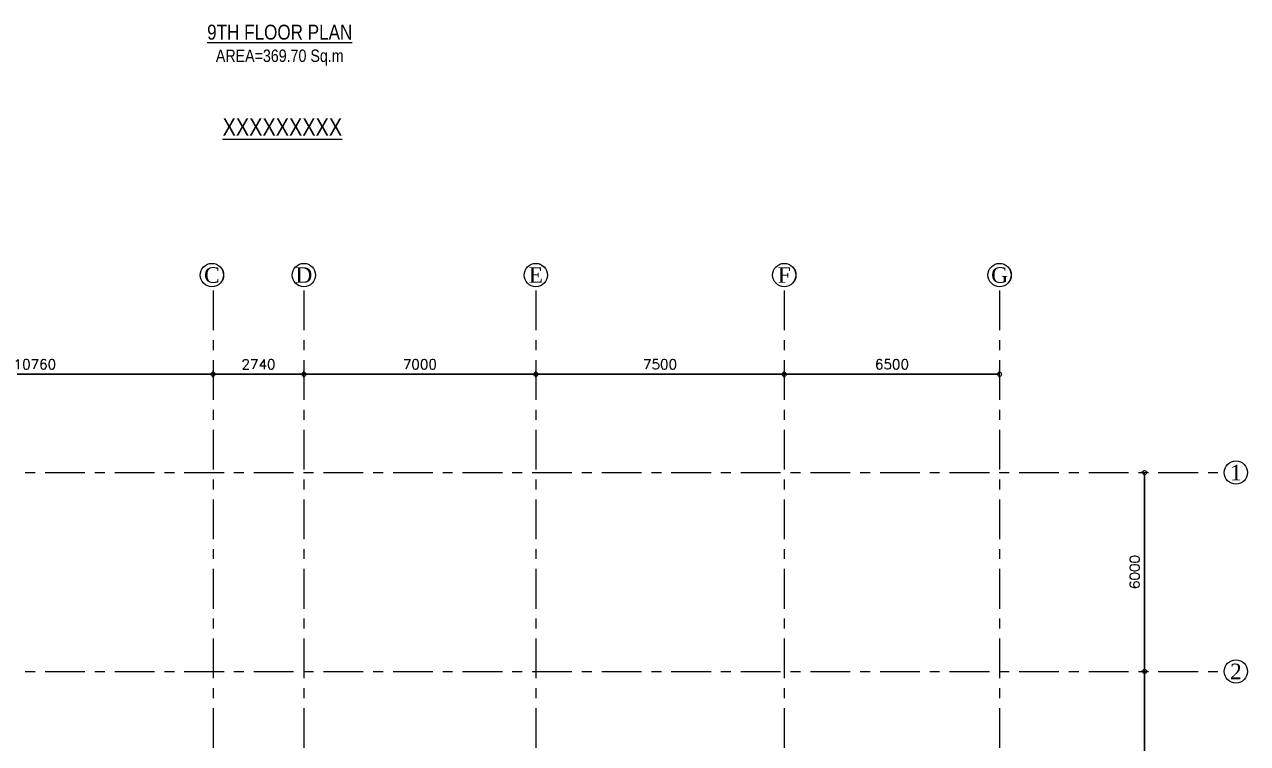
# Model space of a CAD drawing. Header units: millimetres. Extents: x 24487468 to 24959437, y -333213 to 842934.
# Drawn here: x 24724849 to 24761766, y 500037 to 521735 of the extents above; entities that cross this region are included whole.
import ezdxf
from ezdxf.enums import TextEntityAlignment as Align

# ---------------------------------------------------------------- set-up
doc = ezdxf.new("R2010")
doc.units = ezdxf.units.MM
doc.header["$MEASUREMENT"] = 0
doc.header["$PDMODE"] = 3
for name, pattern in [('ACAD_ISO10W100', [18.5, 12, -3, 0.5, -3]), ('BORDERX2', [3.5, 1, -0.5, 1, -0.5, 0, -0.5]), ('Centreline', [21, 12, -3, 3, -3])]:
    doc.linetypes.add(name, pattern=pattern)
doc.layers.get('0').update_dxf_attribs({"lineweight": 5})
doc.layers.add('A-BTEXT', color=57, linetype='Continuous')
for name, color, linetype, lineweight in [('CENLINE', 220, 'ACAD_ISO10W100', 5), ('DIM', 183, 'Continuous', 5), ('GRID', 205, 'BORDERX2', 5), ('p1 plan grid lck', 6, 'Continuous', 5), ('text', 7, 'Continuous', 15)]:
    doc.layers.add(name, color=color, linetype=linetype, lineweight=lineweight)
doc.styles.add('arial', font='times.ttf')
doc.styles.add('ROMANS', font='romans__.ttf')
doc.dimstyles.new('DIM100', dxfattribs={"dimtxt": 300, "dimasz": 250, "dimexe": 100, "dimexo": 100, "dimgap": 150, "dimtad": 1, "dimdec": 0, "dimrnd": 5, "dimzin": 0, "dimdsep": 46, "dimtxsty": 'ROMANS', "dimblk": 'DOTSMALL', "dimcen": 0.09, "dimclrd": 256, "dimclre": 256, "dimclrt": 7, "dimadec": 0, "dimazin": 0, "dimtfac": 1, "dimtdec": 0, "dimtix": 1, "dimtofl": 0, "dimtmove": 1, "dimatfit": 3, "dimfxl": 100, "dimfxlon": 1, "dimtolj": 1, "dimtzin": 0, "dimarcsym": 0})

# ---------------------------------------------------------------- blocks, each defined once
blk = doc.blocks.new('grid letter-flat-4-flat-1')
at = {"layer": 'GRID', "linetype": 'Continuous'}
blk.add_circle((0, 374.75), 281.25, dxfattribs=at)
blk = doc.blocks.new('_DotSmall')
at = {"color": 0, "linetype": 'ByBlock', "const_width": 0.5}
blk.add_lwpolyline([(-0.0625, 0, 1), (0.0625, 0, 1)], format="xyb", close=True, dxfattribs=at)
blk = doc.blocks.new('*D137')
at = {"layer": 'Defpoints', "color": 0, "ltscale": 100, "transparency": 16777216}
for p in [(24730541, 511179), (24719784, 508562), (24730541, 508562)]:
    blk.add_point(p, dxfattribs=at)
at = {"layer": 'DIM', "lineweight": -2, "ltscale": 100, "transparency": 16777216}
for p, q in [((24719784, 511079), (24719784, 511279)), ((24719784, 511179), (24730541, 511179)), ((24730541, 511079), (24730541, 511279))]:
    blk.add_line(p, q, dxfattribs=at)
at = {"layer": 'DIM', "lineweight": -2, "ltscale": 100, "transparency": 16777216, "xscale": 250, "yscale": 250, "zscale": 250, "rotation": 180}
blk.add_blockref('_DotSmall', (24719784, 511179), dxfattribs=at)
at = {"layer": 'DIM', "lineweight": -2, "ltscale": 100, "transparency": 16777216, "xscale": 250, "yscale": 250, "zscale": 250}
blk.add_blockref('_DotSmall', (24730541, 511179), dxfattribs=at)
at = {"layer": 'DIM', "color": 7, "ltscale": 100, "transparency": 16777216, "insert": (24725163, 511480), "char_height": 300, "attachment_point": 5, "style": 'ROMANS'}
blk.add_mtext('\\A1;10760', dxfattribs=at)
blk = doc.blocks.new('*D138')
at = {"layer": 'Defpoints', "color": 0, "ltscale": 100, "transparency": 16777216}
for p in [(24733284, 511179), (24730541, 508562), (24733284, 508562)]:
    blk.add_point(p, dxfattribs=at)
at = {"layer": 'DIM', "lineweight": -2, "ltscale": 100, "transparency": 16777216}
for p, q in [((24730541, 511079), (24730541, 511279)), ((24730541, 511179), (24733284, 511179)), ((24733284, 511079), (24733284, 511279))]:
    blk.add_line(p, q, dxfattribs=at)
at = {"layer": 'DIM', "lineweight": -2, "ltscale": 100, "transparency": 16777216, "xscale": 250, "yscale": 250, "zscale": 250, "rotation": 180}
blk.add_blockref('_DotSmall', (24730541, 511179), dxfattribs=at)
at = {"layer": 'DIM', "lineweight": -2, "ltscale": 100, "transparency": 16777216, "xscale": 250, "yscale": 250, "zscale": 250}
blk.add_blockref('_DotSmall', (24733284, 511179), dxfattribs=at)
at = {"layer": 'DIM', "color": 7, "ltscale": 100, "transparency": 16777216, "insert": (24731913, 511480), "char_height": 300, "attachment_point": 5, "style": 'ROMANS'}
blk.add_mtext('\\A1;2740', dxfattribs=at)
blk = doc.blocks.new('*D139')
at = {"layer": 'Defpoints', "color": 0, "ltscale": 100, "transparency": 16777216}
for p in [(24740284, 511179), (24733284, 508562), (24740284, 508562)]:
    blk.add_point(p, dxfattribs=at)
at = {"layer": 'DIM', "lineweight": -2, "ltscale": 100, "transparency": 16777216}
for p, q in [((24733284, 511079), (24733284, 511279)), ((24733284, 511179), (24740284, 511179)), ((24740284, 511079), (24740284, 511279))]:
    blk.add_line(p, q, dxfattribs=at)
at = {"layer": 'DIM', "lineweight": -2, "ltscale": 100, "transparency": 16777216, "xscale": 250, "yscale": 250, "zscale": 250, "rotation": 180}
blk.add_blockref('_DotSmall', (24733284, 511179), dxfattribs=at)
at = {"layer": 'DIM', "lineweight": -2, "ltscale": 100, "transparency": 16777216, "xscale": 250, "yscale": 250, "zscale": 250}
blk.add_blockref('_DotSmall', (24740284, 511179), dxfattribs=at)
at = {"layer": 'DIM', "color": 7, "ltscale": 100, "transparency": 16777216, "insert": (24736784, 511480), "char_height": 300, "attachment_point": 5, "style": 'ROMANS'}
blk.add_mtext('\\A1;7000', dxfattribs=at)
blk = doc.blocks.new('*D140')
at = {"layer": 'Defpoints', "color": 0, "ltscale": 100, "transparency": 16777216}
for p in [(24747782, 511179), (24740284, 508562), (24747782, 508212)]:
    blk.add_point(p, dxfattribs=at)
at = {"layer": 'DIM', "lineweight": -2, "ltscale": 100, "transparency": 16777216}
for p, q in [((24740284, 511079), (24740284, 511279)), ((24740284, 511179), (24747782, 511179)), ((24747782, 511079), (24747782, 511279))]:
    blk.add_line(p, q, dxfattribs=at)
at = {"layer": 'DIM', "lineweight": -2, "ltscale": 100, "transparency": 16777216, "xscale": 250, "yscale": 250, "zscale": 250, "rotation": 180}
blk.add_blockref('_DotSmall', (24740284, 511179), dxfattribs=at)
at = {"layer": 'DIM', "lineweight": -2, "ltscale": 100, "transparency": 16777216, "xscale": 250, "yscale": 250, "zscale": 250}
blk.add_blockref('_DotSmall', (24747782, 511179), dxfattribs=at)
at = {"layer": 'DIM', "color": 7, "ltscale": 100, "transparency": 16777216, "insert": (24744033, 511480), "char_height": 300, "attachment_point": 5, "style": 'ROMANS'}
blk.add_mtext('\\A1;7500', dxfattribs=at)
blk = doc.blocks.new('*D141')
at = {"layer": 'Defpoints', "color": 0, "ltscale": 100, "transparency": 16777216}
for p in [(24754282, 511179), (24747782, 508212), (24754282, 508212)]:
    blk.add_point(p, dxfattribs=at)
at = {"layer": 'DIM', "lineweight": -2, "ltscale": 100, "transparency": 16777216}
for p, q in [((24747782, 511079), (24747782, 511279)), ((24747782, 511179), (24754282, 511179)), ((24754282, 511079), (24754282, 511279))]:
    blk.add_line(p, q, dxfattribs=at)
at = {"layer": 'DIM', "lineweight": -2, "ltscale": 100, "transparency": 16777216, "xscale": 250, "yscale": 250, "zscale": 250, "rotation": 180}
blk.add_blockref('_DotSmall', (24747782, 511179), dxfattribs=at)
at = {"layer": 'DIM', "lineweight": -2, "ltscale": 100, "transparency": 16777216, "xscale": 250, "yscale": 250, "zscale": 250}
blk.add_blockref('_DotSmall', (24754282, 511179), dxfattribs=at)
at = {"layer": 'DIM', "color": 7, "ltscale": 100, "transparency": 16777216, "insert": (24751032, 511480), "char_height": 300, "attachment_point": 5, "style": 'ROMANS'}
blk.add_mtext('\\A1;6500', dxfattribs=at)
blk = doc.blocks.new('*D142')
at = {"layer": 'Defpoints', "color": 0, "ltscale": 100, "transparency": 16777216}
for p in [(24757682, 508212), (24757682, 502212), (24758659, 502212)]:
    blk.add_point(p, dxfattribs=at)
at = {"layer": 'DIM', "lineweight": -2, "ltscale": 100, "transparency": 16777216}
for p, q in [((24758559, 508212), (24758759, 508212)), ((24758659, 508212), (24758659, 502212)), ((24758559, 502212), (24758759, 502212))]:
    blk.add_line(p, q, dxfattribs=at)
at = {"layer": 'DIM', "lineweight": -2, "ltscale": 100, "transparency": 16777216, "xscale": 250, "yscale": 250, "zscale": 250}
for p, rotation in [((24758659, 508212), 90), ((24758659, 502212), 270)]:
    blk.add_blockref('_DotSmall', p, dxfattribs=dict(at, rotation=rotation))
at = {"layer": 'DIM', "color": 7, "ltscale": 100, "transparency": 16777216, "insert": (24758358, 505212), "char_height": 300, "attachment_point": 5, "rotation": 90, "style": 'ROMANS'}
blk.add_mtext('\\A1;6000', dxfattribs=at)
blk = doc.blocks.new('*D143')
at = {"layer": 'Defpoints', "color": 0, "ltscale": 100, "transparency": 16777216}
for p in [(24757682, 502212), (24754633, 496212), (24758659, 496212)]:
    blk.add_point(p, dxfattribs=at)
at = {"layer": 'DIM', "lineweight": -2, "ltscale": 100, "transparency": 16777216}
for p, q in [((24758559, 502212), (24758759, 502212)), ((24758659, 502212), (24758659, 496212)), ((24758559, 496212), (24758759, 496212))]:
    blk.add_line(p, q, dxfattribs=at)
at = {"layer": 'DIM', "lineweight": -2, "ltscale": 100, "transparency": 16777216, "xscale": 250, "yscale": 250, "zscale": 250}
for p, rotation in [((24758659, 502212), 90), ((24758659, 496212), 270)]:
    blk.add_blockref('_DotSmall', p, dxfattribs=dict(at, rotation=rotation))
at = {"layer": 'DIM', "color": 7, "ltscale": 100, "transparency": 16777216, "insert": (24758358, 499212), "char_height": 300, "attachment_point": 5, "rotation": 90, "style": 'ROMANS'}
blk.add_mtext('\\A1;6000', dxfattribs=at)

msp = doc.modelspace()

# ---------------------------------------------------------------- linework, layer by layer
at = {"layer": 'p1 plan grid lck', "linetype": 'Centreline', "ltscale": 100}
for p, q in [((24730541.5, 513705.4), (24730541.5, 466858.4)), ((24733282.6, 513705.4), (24733282.6, 466858.4)), ((24740282.6, 513705.4), (24740282.6, 466858.4)), ((24747782.6, 513705.4), (24747782.6, 466858.4)), ((24754281.9, 513705.4), (24754281.9, 466858.4)), ((24708672.7, 508212.5), (24761062.5, 508212.5)), ((24708672.7, 502212.5), (24761062.5, 502212.5))]:
    msp.add_line(p, q, dxfattribs=at)

# ---------------------------------------------------------------- block references
at = {"layer": 'CENLINE'}
ref = msp.add_blockref('grid letter-flat-4-flat-1', (24730506, 513705.7), dxfattribs=dict(at, xscale=1.25, yscale=1.25, zscale=25.4))
ref.add_attrib('GRID_LETTER', 'C', dxfattribs={"layer": 'A-BTEXT', "linetype": 'Continuous', "height": 468.7, "style": 'arial'}).set_placement((24730506, 514174.5), align=Align.MIDDLE_CENTER)
ref = msp.add_blockref('grid letter-flat-4-flat-1', (24730507.5, 513705.7), dxfattribs=dict(at, xscale=1.25, yscale=1.25, zscale=25.4))
ref.add_attrib('GRID_LETTER', 'C', dxfattribs={"layer": 'A-BTEXT', "linetype": 'Continuous', "height": 468.7, "style": 'arial'}).set_placement((24730507.5, 514174.5), align=Align.MIDDLE_CENTER)
ref = msp.add_blockref('grid letter-flat-4-flat-1', (24733281.5, 513705.7), dxfattribs=dict(at, xscale=1.25, yscale=1.25, zscale=25.4))
ref.add_attrib('GRID_LETTER', 'D', dxfattribs={"layer": 'A-BTEXT', "linetype": 'Continuous', "height": 468.7, "style": 'arial'}).set_placement((24733281.5, 514174.5), align=Align.MIDDLE_CENTER)
ref = msp.add_blockref('grid letter-flat-4-flat-1', (24733281.5, 513705.7), dxfattribs=dict(at, xscale=1.25, yscale=1.25, zscale=25.4))
ref.add_attrib('GRID_LETTER', 'D', dxfattribs={"layer": 'A-BTEXT', "linetype": 'Continuous', "height": 468.7, "style": 'arial'}).set_placement((24733281.5, 514174.5), align=Align.MIDDLE_CENTER)
ref = msp.add_blockref('grid letter-flat-4-flat-1', (24733283.1, 513705.7), dxfattribs=dict(at, xscale=1.25, yscale=1.25, zscale=25.4))
ref.add_attrib('GRID_LETTER', 'D', dxfattribs={"layer": 'A-BTEXT', "linetype": 'Continuous', "height": 468.7, "style": 'arial'}).set_placement((24733283.1, 514174.5), align=Align.MIDDLE_CENTER)
ref = msp.add_blockref('grid letter-flat-4-flat-1', (24733283.1, 513705.7), dxfattribs=dict(at, xscale=1.25, yscale=1.25, zscale=25.4))
ref.add_attrib('GRID_LETTER', 'D', dxfattribs={"layer": 'A-BTEXT', "linetype": 'Continuous', "height": 468.7, "style": 'arial'}).set_placement((24733283.1, 514174.5), align=Align.MIDDLE_CENTER)
ref = msp.add_blockref('grid letter-flat-4-flat-1', (24740281.5, 513705.7), dxfattribs=dict(at, xscale=1.25, yscale=1.25, zscale=25.4))
ref.add_attrib('GRID_LETTER', 'E', dxfattribs={"layer": 'A-BTEXT', "linetype": 'Continuous', "height": 468.7, "style": 'arial'}).set_placement((24740281.5, 514174.5), align=Align.MIDDLE_CENTER)
ref = msp.add_blockref('grid letter-flat-4-flat-1', (24740281.5, 513705.7), dxfattribs=dict(at, xscale=1.25, yscale=1.25, zscale=25.4))
ref.add_attrib('GRID_LETTER', 'E', dxfattribs={"layer": 'A-BTEXT', "linetype": 'Continuous', "height": 468.7, "style": 'arial'}).set_placement((24740281.5, 514174.5), align=Align.MIDDLE_CENTER)
ref = msp.add_blockref('grid letter-flat-4-flat-1', (24740283.1, 513705.7), dxfattribs=dict(at, xscale=1.25, yscale=1.25, zscale=25.4))
ref.add_attrib('GRID_LETTER', 'E', dxfattribs={"layer": 'A-BTEXT', "linetype": 'Continuous', "height": 468.7, "style": 'arial'}).set_placement((24740283.1, 514174.5), align=Align.MIDDLE_CENTER)
ref = msp.add_blockref('grid letter-flat-4-flat-1', (24740283.1, 513705.7), dxfattribs=dict(at, xscale=1.25, yscale=1.25, zscale=25.4))
ref.add_attrib('GRID_LETTER', 'E', dxfattribs={"layer": 'A-BTEXT', "linetype": 'Continuous', "height": 468.7, "style": 'arial'}).set_placement((24740283.1, 514174.5), align=Align.MIDDLE_CENTER)
ref = msp.add_blockref('grid letter-flat-4-flat-1', (24747781.5, 513705.7), dxfattribs=dict(at, xscale=1.25, yscale=1.25, zscale=25.4))
ref.add_attrib('GRID_LETTER', 'F', dxfattribs={"layer": 'A-BTEXT', "linetype": 'Continuous', "height": 468.7, "style": 'arial'}).set_placement((24747781.5, 514174.5), align=Align.MIDDLE_CENTER)
ref = msp.add_blockref('grid letter-flat-4-flat-1', (24747781.5, 513705.7), dxfattribs=dict(at, xscale=1.25, yscale=1.25, zscale=25.4))
ref.add_attrib('GRID_LETTER', 'F', dxfattribs={"layer": 'A-BTEXT', "linetype": 'Continuous', "height": 468.7, "style": 'arial'}).set_placement((24747781.5, 514174.5), align=Align.MIDDLE_CENTER)
ref = msp.add_blockref('grid letter-flat-4-flat-1', (24747783.1, 513705.7), dxfattribs=dict(at, xscale=1.25, yscale=1.25, zscale=25.4))
ref.add_attrib('GRID_LETTER', 'F', dxfattribs={"layer": 'A-BTEXT', "linetype": 'Continuous', "height": 468.7, "style": 'arial'}).set_placement((24747783.1, 514174.5), align=Align.MIDDLE_CENTER)
ref = msp.add_blockref('grid letter-flat-4-flat-1', (24747783.1, 513705.7), dxfattribs=dict(at, xscale=1.25, yscale=1.25, zscale=25.4))
ref.add_attrib('GRID_LETTER', 'F', dxfattribs={"layer": 'A-BTEXT', "linetype": 'Continuous', "height": 468.7, "style": 'arial'}).set_placement((24747783.1, 514174.5), align=Align.MIDDLE_CENTER)
ref = msp.add_blockref('grid letter-flat-4-flat-1', (24754281.5, 513705.7), dxfattribs=dict(at, xscale=1.25, yscale=1.25, zscale=25.4))
ref.add_attrib('GRID_LETTER', 'G', dxfattribs={"layer": 'A-BTEXT', "linetype": 'Continuous', "height": 468.7, "style": 'arial'}).set_placement((24754281.5, 514174.5), align=Align.MIDDLE_CENTER)
ref = msp.add_blockref('grid letter-flat-4-flat-1', (24754281.5, 513705.7), dxfattribs=dict(at, xscale=1.25, yscale=1.25, zscale=25.4))
ref.add_attrib('GRID_LETTER', 'G', dxfattribs={"layer": 'A-BTEXT', "linetype": 'Continuous', "height": 468.7, "style": 'arial'}).set_placement((24754281.5, 514174.5), align=Align.MIDDLE_CENTER)
ref = msp.add_blockref('grid letter-flat-4-flat-1', (24754283.1, 513705.7), dxfattribs=dict(at, xscale=1.25, yscale=1.25, zscale=25.4))
ref.add_attrib('GRID_LETTER', 'G', dxfattribs={"layer": 'A-BTEXT', "linetype": 'Continuous', "height": 468.7, "style": 'arial'}).set_placement((24754283.1, 514174.5), align=Align.MIDDLE_CENTER)
ref = msp.add_blockref('grid letter-flat-4-flat-1', (24754283.1, 513705.7), dxfattribs=dict(at, xscale=1.25, yscale=1.25, zscale=25.4))
ref.add_attrib('GRID_LETTER', 'G', dxfattribs={"layer": 'A-BTEXT', "linetype": 'Continuous', "height": 468.7, "style": 'arial'}).set_placement((24754283.1, 514174.5), align=Align.MIDDLE_CENTER)
ref = msp.add_blockref('grid letter-flat-4-flat-1', (24761414.1, 507744.4), dxfattribs=dict(at, xscale=1.25, yscale=1.25, zscale=25.4))
ref.add_attrib('GRID_LETTER', '1', dxfattribs={"layer": 'A-BTEXT', "linetype": 'Continuous', "height": 468.7, "style": 'arial'}).set_placement((24761414.1, 508213.1), align=Align.MIDDLE_CENTER)
ref = msp.add_blockref('grid letter-flat-4-flat-1', (24761414.1, 507744.4), dxfattribs=dict(at, xscale=1.25, yscale=1.25, zscale=25.4))
ref.add_attrib('GRID_LETTER', '1', dxfattribs={"layer": 'A-BTEXT', "linetype": 'Continuous', "height": 468.7, "style": 'arial'}).set_placement((24761414.1, 508213.1), align=Align.MIDDLE_CENTER)
ref = msp.add_blockref('grid letter-flat-4-flat-1', (24761414.1, 501744.4), dxfattribs=dict(at, xscale=1.25, yscale=1.25, zscale=25.4))
ref.add_attrib('GRID_LETTER', '2', dxfattribs={"layer": 'A-BTEXT', "linetype": 'Continuous', "height": 468.7, "style": 'arial'}).set_placement((24761414.1, 502213.1), align=Align.MIDDLE_CENTER)
ref = msp.add_blockref('grid letter-flat-4-flat-1', (24761414.1, 501744.4), dxfattribs=dict(at, xscale=1.25, yscale=1.25, zscale=25.4))
ref.add_attrib('GRID_LETTER', '2', dxfattribs={"layer": 'A-BTEXT', "linetype": 'Continuous', "height": 468.7, "style": 'arial'}).set_placement((24761414.1, 502213.1), align=Align.MIDDLE_CENTER)

# ---------------------------------------------------------------- texts
at = {"layer": 'text', "linetype": 'Continuous', "ltscale": 30, "insert": (24732553.7, 520796.2), "char_height": 450, "width": 21041.396, "attachment_point": 5, "style": 'arial'}
msp.add_mtext('\\A1;{\\fTechnic|b0|i0|c2|p2;\\L9TH FLOOR PLAN\\P\\H0.83333x;\\lAREA=369.70 Sq.m\\P }', dxfattribs=at)
at = {"layer": 'text', "color": 2, "linetype": 'Continuous', "ltscale": 30, "insert": (24732633.3, 518640.9), "char_height": 450, "width": 6301.716, "attachment_point": 5, "style": 'arial'}
msp.add_mtext('{\\fTechnic|b0|i0|c2|p2;\\H1.1667x;\\LXXXXXXXXX}', dxfattribs=at)

# ---------------------------------------------------------------- dimensions: what is measured, and where the dimension line sits
at = {"layer": 'DIM', "ltscale": 100}
for base, p1, p2, picture, middle in [((24730541.5, 511179.1), (24719783.6, 508562.5), (24730541.5, 508562.5), '*D137', (24725162.6, 511480.5)), ((24733283.6, 511179.1), (24730541.5, 508562.5), (24733283.6, 508562.5), '*D138', (24731912.6, 511480.5)), ((24740283.6, 511179.1), (24733283.6, 508562.5), (24740283.6, 508562.5), '*D139', (24736783.6, 511480.5)), ((24747782.5, 511179.1), (24740283.6, 508562.5), (24747782.5, 508212.5), '*D140', (24744033, 511480.5)), ((24754282.5, 511179.1), (24747782.5, 508212.5), (24754282.5, 508212.5), '*D141', (24751032.5, 511480.5))]:
    dim = msp.add_linear_dim(base=base, p1=p1, p2=p2, dimstyle='DIM100', dxfattribs=at)
    dim.commit()
    dim.dimension.update_dxf_attribs({"geometry": picture, "text_midpoint": middle})
for base, p1, p2, picture, middle in [((24758659, 502212.5), (24757682, 508212.5), (24757682, 502212.5), '*D142', (24758357.6, 505212.5)), ((24758659, 496212.5), (24757682, 502212.5), (24754633.3, 496212.5), '*D143', (24758357.6, 499212.5))]:
    dim = msp.add_linear_dim(base=base, p1=p1, p2=p2, angle=90, dimstyle='DIM100', dxfattribs=at)
    dim.commit()
    dim.dimension.update_dxf_attribs({"geometry": picture, "text_midpoint": middle})

doc.saveas('drawing.dxf')
